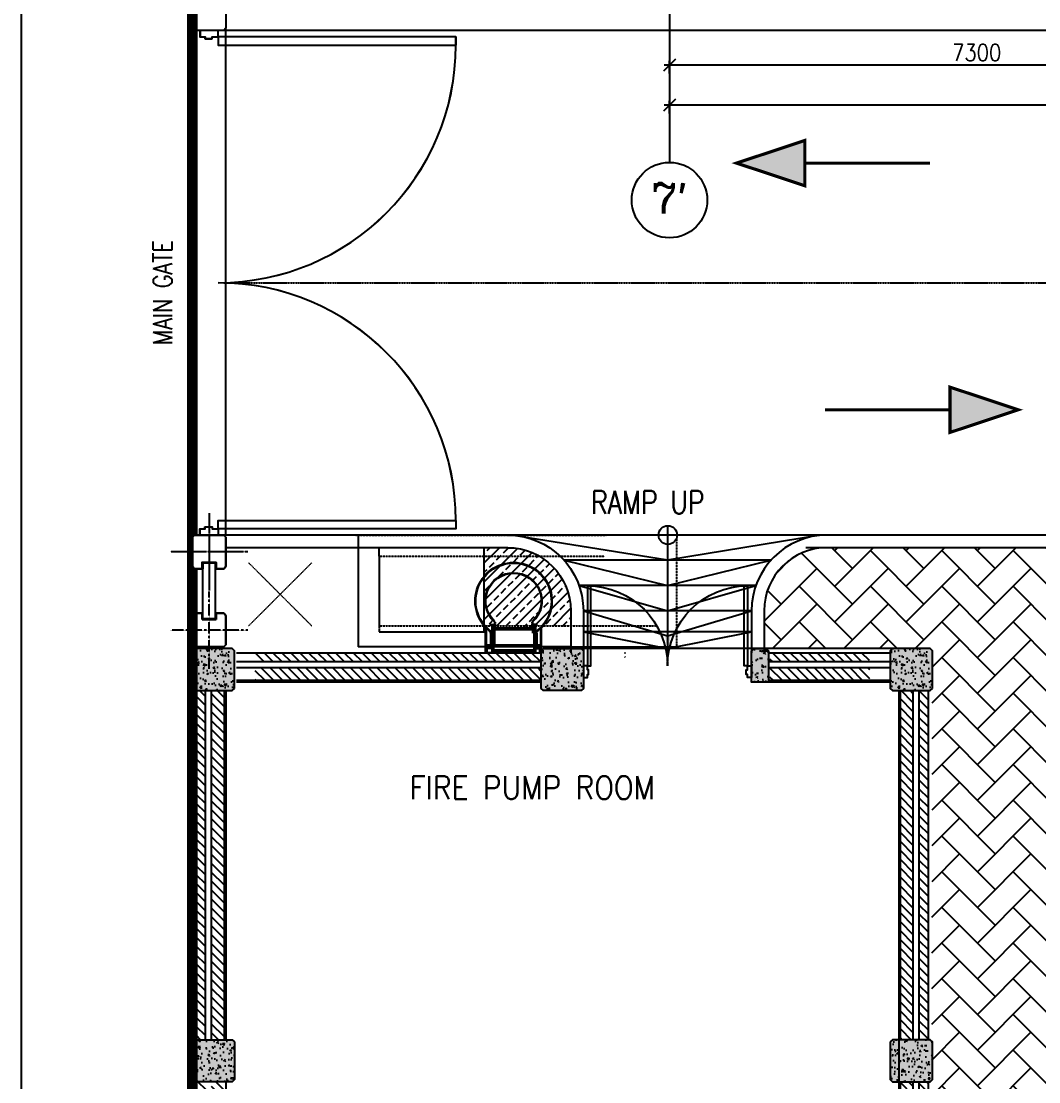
# Model space of a CAD drawing. Header units: metres. Extents: x 841183 to 1048542, y 259326 to 317714.
# Drawn here: x 918664 to 930765, y 266633 to 279243 of the extents above; entities that cross this region are included whole.
import ezdxf
from ezdxf.enums import TextEntityAlignment as Align

# ---------------------------------------------------------------- set-up
doc = ezdxf.new("R2010")
doc.units = ezdxf.units.M
doc.set_wipeout_variables(frame=1)
doc.header["$PDMODE"] = 34
for name, pattern in [('CENTER', [2, 1.25, -0.25, 0.25, -0.25]), ('DASHED2', [0.375, 0.25, -0.125]), ('HIDDEN', [0.375, 0.25, -0.125]), ('HIDDEN2', [0.1875, 0.125, -0.0625]), ('VILLA AXIS$0$CENTER', [2, 1.25, -0.25, 0.25, -0.25])]:
    doc.linetypes.add(name, pattern=pattern)
for name, color, linetype in [('A-ARROW', 252, 'Continuous'), ('A-AXIS LINE', 253, 'Continuous'), ('A-COMPOUND WALL', 3, 'Continuous'), ('A-FIXTURES', 252, 'Continuous'), ('A-HATCH-WALL', 8, 'Continuous'), ('A-LEVEL', 252, 'Continuous'), ('A-SECT-PATT', 9, 'Continuous'), ('A-TEXT', 252, 'Continuous'), ('A-WALL', 4, 'Continuous'), ('A-WALL-1', 252, 'Continuous'), ('A-WALL-2', 252, 'Continuous'), ('F-PLOT LIMITS - Zoom', 1, 'Continuous'), ('G-GRID', 252, 'CENTER'), ('G-MISC', 1, 'Continuous'), ('PAMCAD-PROJECTION', 7, 'Continuous'), ('PRE CAST WALL', 252, 'Continuous'), ('REVISION-CLOUD', 9, 'Continuous'), ('TIP - BEAM-CONC', 6, 'Continuous'), ('TIP - DOOR2', 252, 'Continuous'), ('TIP - G - PAVEMENT', 9, 'Continuous'), ('TRENCH', 5, 'Continuous')]:
    doc.layers.add(name, color=color, linetype=linetype)
for name, color, linetype, transparency in [('A-AXIS DIMENSION', 252, 'Continuous', 0.6), ('A-AXIS MARKER', 253, 'Continuous', 0.6), ('A-AXIS TEXT', 252, 'Continuous', 0.6), ('A-DOOR', 252, 'Continuous', 0.6), ('A-HATCH', 252, 'Continuous', 0.6), ('A-HATCH SOLID', 253, 'Continuous', 0.6), ('A-REFLECT DOWN', 252, 'Continuous', 0.6)]:
    doc.layers.add(name, color=color, linetype=linetype, transparency=transparency)
doc.layers.add('MAN HOLE', color=2, linetype='Continuous', lineweight=5)
doc.styles.add('ISOCP3', font='isocp3.shx')
doc.styles.add('romans', font='romans.shx', dxfattribs={"width": 0.85})
doc.styles.add('VILLA AXIS$0$U SHAPE AXIS$0$AXES$0$COMP', font='complex')
doc.dimstyles.new('DIM-100', dxfattribs={"dimtxt": 200, "dimasz": 100, "dimexe": 50, "dimexo": 75, "dimgap": 50, "dimtad": 1, "dimdec": 0, "dimrnd": 5, "dimzin": 9, "dimdsep": 46, "dimtxsty": 'romans', "dimblk1": 'D-oblique', "dimblk2": 'D-oblique', "dimsah": 1, "dimcen": 100, "dimdle": 100, "dimclrd": 256, "dimclre": 256, "dimclrt": 131, "dimadec": 0, "dimazin": 0, "dimtfac": 1, "dimtdec": 0, "dimtofl": 0, "dimtmove": 2, "dimatfit": 3, "dimldrblk": 'OBLIQUE', "dimfxl": 100, "dimfxlon": 1, "dimtfillclr": 256, "dimtolj": 1, "dimtzin": 0, "dimarcsym": 0})
doc.dimstyles.new('LEADER-100', dxfattribs={"dimtxt": 225, "dimasz": 200, "dimexe": 100, "dimexo": 100, "dimgap": 50, "dimtad": 1, "dimdec": 0, "dimzin": 0, "dimdsep": 46, "dimtxsty": 'ISOCP3', "dimcen": 100, "dimdle": 100, "dimclrd": 256, "dimclre": 256, "dimclrt": 3, "dimadec": 0, "dimazin": 0, "dimtfac": 1, "dimtdec": 0, "dimtofl": 0, "dimtmove": 2, "dimatfit": 3, "dimfxl": 1, "dimtolj": 1, "dimtzin": 0, "dimarcsym": 0})
pattern_1 = [(315, (-167396.76, -22843.1), (53.03301, 53.03301), [])]

# ---------------------------------------------------------------- blocks, each defined once
blk = doc.blocks.new('arrow')
h = blk.add_hatch(color=252)
h.dxf.hatch_style = 1
h.paths.add_polyline_path([(0, 3066), (-359, 1983), (359, 1983)])
at = {"layer": 'A-AXIS DIMENSION', "color": 252, "const_width": 50}
blk.add_lwpolyline([(359, 1983), (0, 3066), (-359, 1983)], close=True, dxfattribs=at)
blk.add_lwpolyline([(0, 1983), (0, 0)], dxfattribs=at)
blk = doc.blocks.new('D-oblique')
for p, q in [((-0.707, -0.707), (0.707, 0.707)), ((0, -1), (0, 1)), ((-1, 0), (0.647, 0))]:
    blk.add_line(p, q)
blk = doc.blocks.new('*D284')
at = {"layer": 'A-AXIS DIMENSION', "lineweight": -2, "transparency": 16777216}
for p, q in [((-45335, 300), (-45635, 300)), ((-45435, 50), (-45435, -49450)), ((-45335, -49700), (-45635, -49700))]:
    blk.add_line(p, q, dxfattribs=at)
at = {"layer": 'Defpoints', "color": 0, "transparency": 16777216}
for p in [(-44732, 300), (-45435, -49700), (-44732, -49700)]:
    blk.add_point(p, dxfattribs=at)
at = {"layer": 'A-AXIS DIMENSION', "lineweight": -2, "transparency": 16777216, "xscale": 250, "yscale": 250, "zscale": 250}
for p, rotation in [((-45435, 300), 90), ((-45435, -49700), 270)]:
    blk.add_blockref('D-oblique', p, dxfattribs=dict(at, rotation=rotation))
at = {"layer": 'A-AXIS DIMENSION', "color": 252, "transparency": 16777216, "insert": (-45735, -24700), "char_height": 500, "attachment_point": 5, "rotation": 90, "style": 'romans'}
blk.add_mtext('\\A1;50000', dxfattribs=at)
blk = doc.blocks.new('_OBLIQUE')
at = {"color": 0, "linetype": 'ByBlock'}
blk.add_line((-0.5, -0.5), (0.5, 0.5), dxfattribs=at)
blk = doc.blocks.new('B_E_Cu400x400')
at = {"layer": 'TIP - G - PAVEMENT'}
h = blk.add_hatch(color=252, dxfattribs=at)
h.dxf.hatch_style = 1
h.paths.add_polyline_path([(85, 200), (75, 200), (75, 135), (0, 135), (0, 125), (85, 125)])
h.paths.add_polyline_path([(0, 135), (-75, 135), (-75, 200), (-85, 200), (-85, 125), (0, 125)])
at = {"layer": 'A-WALL-1', "color": 252}
blk.add_lwpolyline([(75, 200), (75, 135), (-75, 135), (-75, 200)], dxfattribs=at)
at = {"color": 252}
blk.add_wipeout([(-200, 175), (-175, 200), (-85, 200), (-85, 125), (85, 125), (85, 200), (175, 200), (200, 175), (200, -175), (175, -200), (85, -200), (85, -200), (-85, -200), (-85, -200), (-175, -200), (-200, -175)], dxfattribs=at).dxf.layer = 'A-WALL-1'
at = {"layer": 'A-WALL-1', "color": 252}
blk.add_lwpolyline([(200, 175), (175, 200), (85, 200), (85, 125), (-85, 125), (-85, 200), (-175, 200), (-200, 175), (-200, -175), (-175, -200), (175, -200), (200, -175)], close=True, dxfattribs=at)
at = {"layer": 'G-GRID', "color": 252}
for p, q in [((0, -460), (0, 460)), ((460, 0), (-460, 0))]:
    blk.add_line(p, q, dxfattribs=at)
blk = doc.blocks.new('A$Cc662c809')
at = {"layer": 'A-COMPOUND WALL', "elevation": 0}
blk.add_lwpolyline([(535, 7060), (635, 7060), (660, 7035), (660, 6685), (635, 6660), (285, 6660), (260, 6685), (260, 7035), (285, 7060), (535, 7060)], dxfattribs=at)
at = {"layer": 'TIP - DOOR2', "elevation": 0}
for points in [[(548, 8260), (372, 8260), (372, 8200), (420, 8200), (420, 8181), (489, 8181), (489, 8200), (548, 8200)], [(548, 7060), (372, 7060), (372, 7120), (420, 7120), (420, 7139), (489, 7139), (489, 7120), (548, 7120)]]:
    blk.add_lwpolyline(points, close=True, dxfattribs=at)
blk.add_lwpolyline([(548, 7120), (548, 7172), (1628, 7172, 0.011257), (1628, 7120)], format="xyb", close=True, dxfattribs=at)
at = {"layer": 'TIP - DOOR2'}
for points in [[(569, 6660), (351, 6660), (351, 6585), (411, 6585), (411, 6562), (496, 6562), (496, 6585), (569, 6585)], [(569, 660), (351, 660), (351, 734), (411, 734), (411, 758), (496, 758), (496, 734), (569, 734)]]:
    blk.add_lwpolyline(points, close=True, dxfattribs=at)
for points in [[(569, 6585), (569, 6485), (3394, 6485, -0.015763), (3394, 6585)], [(569, 734), (569, 834), (3394, 834, 0.015763), (3394, 734)]]:
    blk.add_lwpolyline(points, format="xyb", close=True, dxfattribs=at)
for centre, radius, start, end in [((560, 7132, 0), 1068, 2.137, 90.6758), ((569, 6485), 2825, 270, 0), ((569, 834), 2825, 0, 90)]:
    blk.add_arc(centre, radius, start, end, dxfattribs=at)
at = {"rotation": 359.9998847243636}
blk.add_blockref('B_E_Cu400x400', (460, 8460, 0), dxfattribs=at)
at = {"xscale": -1, "rotation": 180.0001152756365}
blk.add_blockref('B_E_Cu400x400', (460, 460, 0), dxfattribs=at)
blk = doc.blocks.new('door2')
at = {"layer": 'A-DOOR'}
for points in [[(48, 139), (89, 139), (89, 1090, -0.011257), (48, 1090)], [(1952, 139), (1911, 139), (1911, 1090, 0.011257), (1952, 1090)]]:
    blk.add_lwpolyline(points, format="xyb", close=True, dxfattribs=at)
for points in [[(0, 139), (0, 0), (48, 0), (48, 38), (63, 38), (63, 92), (48, 92), (48, 139)], [(2000, 139), (2000, 0), (1952, 0), (1952, 38), (1937, 38), (1937, 92), (1952, 92), (1952, 139)]]:
    blk.add_lwpolyline(points, close=True, dxfattribs=at)
for centre, radius, start, end in [((48, 139), 951, 0, 90), ((1952, 136), 954, 89.9736, 179.8456)]:
    blk.add_arc(centre, radius, start, end, dxfattribs=at)
blk = doc.blocks.new('StfGB')
at = {"layer": 'A-HATCH SOLID'}
blk.add_hatch(color=256, dxfattribs=at).paths.add_polyline_path([(-100, -187.5), (100, -187.5), (100, 187.5), (75, 212.5), (-75, 212.5), (-100, 187.5)])
at = {"layer": 'A-SECT-PATT'}
h = blk.add_hatch(dxfattribs=at)
h.set_pattern_fill('AR-CONC', color=8, style=0)
h.paths.add_polyline_path([(-100, -187.5), (100, -187.5), (100, 187.5), (75, 212.5), (-75, 212.5), (-100, 187.5)])
at = {"layer": 'A-WALL-2'}
blk.add_lwpolyline([(-100, -187.5), (100, -187.5), (100, 187.5), (75, 212.5), (-75, 212.5), (-100, 187.5)], close=True, dxfattribs=at)
blk = doc.blocks.new('A$C6F976E16')
at = {"layer": 'G-MISC', "color": 252}
for p, q in [((-566, 320), (-616, 320)), ((-616, 240), (-616, 320)), ((-566, 310), (-616, 310)), ((-279, 260), (-616, 260)), ((-615, 261), (-615, 261)), ((-609, 320), (-609, 330)), ((-566, 260), (-566, 320)), ((-524, 330), (-524, -336)), ((-381, 276), (-515, 276)), ((-616, 240), (-616, 250)), ((-566, 240), (-616, 240)), ((-566, 240), (-616, 240)), ((-601, -240), (-601, 240)), ((-279, 240), (-581, 240)), ((-581, -240), (-581, 240)), ((-340, -225), (-340, 225)), ((-340, -225), (-340, 225)), ((-320, -225), (-320, 225)), ((-616, -240), (-616, -256)), ((-279, -240), (-616, -240)), ((-616, -246), (-616, -256)), ((-616, -246), (-616, -326)), ((-381, -225), (-515, -225)), ((-279, -260), (-616, -260)), ((-566, -316), (-616, -316)), ((-566, -326), (-616, -326)), ((-609, -326), (-609, -336)), ((-566, -260), (-566, -326)), ((-381, -276), (-515, -276))]:
    blk.add_line(p, q, dxfattribs=at)
at = {"layer": 'G-MISC', "color": 252, "ltscale": 0.5}
for p, q in [((-316, 330), (-609, 330)), ((-326, 320), (-566, 320)), ((-309, -336), (-609, -336)), ((-320, -326), (-566, -326))]:
    blk.add_line(p, q, dxfattribs=at)
at = {"layer": 'G-MISC', "color": 252, "linetype": 'HIDDEN', "ltscale": 0.5}
for p, q in [((-250, 225), (-312, 225)), ((-312, 219), (-312, 225)), ((-247, 219), (-312, 219)), ((-247, -219), (-312, -219)), ((-312, -219), (-312, -225)), ((-250, -225), (-312, -225))]:
    blk.add_line(p, q, dxfattribs=at)
at = {"layer": 'G-MISC', "color": 252}
for points in [[(-287, 260), (-287, 272, -0.414214), (-283, 276), (-279, 276), (-279, 225), (-381, 225)], [(-381, 260), (-381, 276), (-377, 276, -0.414214), (-373, 272), (-373, 260)], [(-373, 240), (-373, 239, 0.414214), (-365, 231), (-295, 231, 0.414214), (-287, 239), (-287, 240)], [(-287, -260), (-287, -272, 0.414214), (-283, -276), (-279, -276), (-279, -225), (-381, -225), (-381, -240)], [(-373, -240), (-373, -239, -0.414214), (-365, -231), (-295, -231, -0.414214), (-287, -239), (-287, -240)], [(-381, -260), (-381, -276), (-377, -276, 0.414214), (-373, -272), (-373, -260)]]:
    blk.add_lwpolyline(points, format="xyb", dxfattribs=at)
at = {"layer": 'G-MISC', "color": 252, "ltscale": 0.5}
for radius, start, end in [(457, 214.6972, 145.3028), (450, 215.2944, 144.7056), (336, 222.0395, 137.9605), (330, 221.5778, 138.4222)]:
    blk.add_arc((0, 0), radius, start, end, dxfattribs=at)
blk = doc.blocks.new('A$C56b1935b')
at = {"color": 252, "extrusion": (4.56663e-23, 5.41841e-11, -1)}
for p, q in [((-5199, -38850, 68), (-5224, -38875, 68)), ((-5224, -38875, 68), (-5224, -39225, 68)), ((-5109, -38850, 68), (-5199, -38850, 68)), ((-4939, -38850, 68), (-5109, -38850, 68)), ((-5109, -38850, 68), (-5109, -38850, 68)), ((-4849, -38850, 68), (-4939, -38850, 68)), ((-4939, -38850, 68), (-4939, -38850, 68)), ((-4824, -38875, 68), (-4849, -38850, 68)), ((-4824, -39225, 68), (-4824, -38875, 68)), ((-5109, -39250, 68), (-5109, -39175, 68)), ((-5109, -39175, 68), (-4939, -39175, 68)), ((-4939, -39175, 68), (-4939, -39250, 68)), ((-5224, -39225, 68), (-5199, -39250, 68)), ((-5199, -39250, 68), (-5109, -39250, 68)), ((-4939, -39250, 68), (-4849, -39250, 68)), ((-4849, -39250, 68), (-4824, -39225, 68))]:
    blk.add_line(p, q, dxfattribs=at)
at = {"color": 252}
for p, q in [((-5224, -39805, 26), (-5199, -39780, 26)), ((-5224, -40155, 26), (-5224, -39805, 26)), ((-5199, -39780, 26), (-5109, -39780, 26)), ((-5109, -39780, 26), (-5109, -39855, 26)), ((-4939, -39855, 26), (-4939, -39780, 26)), ((-4939, -39780, 26), (-4849, -39780, 26)), ((-4849, -39780, 26), (-4824, -39805, 26)), ((-4824, -39805, 26), (-4824, -40155, 26)), ((-5109, -39855, 26), (-4939, -39855, 26)), ((-5199, -40180, 26), (-5224, -40155, 26)), ((-5109, -40180, 26), (-5199, -40180, 26)), ((-4939, -40180, 26), (-5109, -40180, 26)), ((-5109, -40180, 26), (-5109, -40180, 26)), ((-4849, -40180, 26), (-4939, -40180, 26)), ((-4939, -40180, 26), (-4939, -40180, 26)), ((-4824, -40155, 26), (-4849, -40180, 26))]:
    blk.add_line(p, q, dxfattribs=at)
at = {"layer": 'A-WALL', "color": 252}
for p, q in [((-5099, -39845, 26), (-5099, -39185, 26)), ((-4949, -39845, 26), (-4950, -39185, 26))]:
    blk.add_line(p, q, dxfattribs=at)
at = {"layer": 'G-GRID', "color": 252}
for p, q in [((-5024, -38590, 68), (-5024, -39510, 68)), ((-4564, -39050, 68), (-5484, -39050, 68)), ((-5024, -40440, 26), (-5024, -39520, 26)), ((-4564, -39980, 26), (-5484, -39980, 26))]:
    blk.add_line(p, q, dxfattribs=at)
at = {"layer": 'PRE CAST WALL', "color": 252}
for p, q in [((-5224, -32825, 68), (-5224, -32475, 68)), ((-4824, -32475, 68), (-4824, -32825, 68)), ((-5199, -32850, 68), (-5224, -32825, 68)), ((-4849, -32850, 68), (-5199, -32850, 68)), ((-4824, -32825, 68), (-4849, -32850, 68)), ((-5224, -38875, 68), (-5199, -38850, 68)), ((-5224, -39225, 68), (-5224, -38875, 68)), ((-5199, -38850, 68), (-4849, -38850, 68)), ((-4849, -38850, 68), (-4824, -38875, 68)), ((-4824, -38875, 68), (-4824, -39225, 68)), ((-4939, -39175, 68), (-5109, -39175, 68)), ((-5109, -39175, 68), (-5109, -39250, 68)), ((-4949, -39185, 68), (-5099, -39185, 68)), ((-5099, -39185, 68), (-5099, -39250, 68)), ((-4949, -39250, 68), (-4949, -39185, 68)), ((-4939, -39250, 68), (-4939, -39175, 68)), ((-5199, -39250, 68), (-5224, -39225, 68)), ((-5109, -39250, 68), (-5199, -39250, 68)), ((-4849, -39250, 68), (-4939, -39250, 68)), ((-4824, -39225, 68), (-4849, -39250, 68)), ((-5199, -39780, 26), (-5224, -39805, 26)), ((-5224, -39805, 26), (-5224, -40155, 26)), ((-5109, -39780, 26), (-5199, -39780, 26)), ((-5109, -39855, 26), (-5109, -39780, 26)), ((-5099, -39845, 26), (-5099, -39780, 26)), ((-4949, -39845, 26), (-5099, -39845, 26)), ((-4949, -39780, 26), (-4949, -39845, 26)), ((-4849, -39780, 26), (-4939, -39780, 26)), ((-4939, -39780, 26), (-4939, -39855, 26)), ((-4824, -39805, 26), (-4849, -39780, 26)), ((-4824, -40155, 26), (-4824, -39805, 26)), ((-4939, -39855, 26), (-5109, -39855, 26)), ((-5224, -40155, 26), (-5199, -40180, 26)), ((-5199, -40180, 26), (-4849, -40180, 26)), ((-4849, -40180, 26), (-4824, -40155, 26))]:
    blk.add_line(p, q, dxfattribs=at)
at = {"layer": 'TIP - DOOR2', "color": 252}
for p, q in [((-4916, -32850, 68), (-5133, -32850, 68)), ((-5133, -32850, 68), (-5133, -32925, 68)), ((-4916, -32925, 68), (-4916, -32850, 68)), ((-5133, -32925, 68), (-5074, -32925, 68)), ((-5074, -32925, 68), (-5074, -32949, 68)), ((-5074, -32949, 68), (-4989, -32949, 68)), ((-4989, -32949, 68), (-4989, -32925, 68)), ((-4989, -32925, 68), (-4916, -32925, 68)), ((-4916, -32925, 68), (-4916, -33025, 68)), ((-2090, -32925, 68), (-4916, -32925, 68)), ((-4916, -33025, 68), (-2090, -33025, 68)), ((-4916, -38776, 68), (-4916, -38676, 68)), ((-4916, -38676, 68), (-2090, -38676, 68)), ((-5133, -38850, 68), (-5133, -38776, 68)), ((-5133, -38776, 68), (-5074, -38776, 68)), ((-5074, -38776, 68), (-5074, -38752, 68)), ((-5074, -38752, 68), (-4989, -38752, 68)), ((-4989, -38752, 68), (-4989, -38776, 68)), ((-4989, -38776, 68), (-4916, -38776, 68)), ((-4916, -38776, 68), (-4916, -38850, 68)), ((-2090, -38776, 68), (-4916, -38776, 68)), ((-4916, -38850, 68), (-5133, -38850, 68))]:
    blk.add_line(p, q, dxfattribs=at)
for centre, radius, start, end in [((-4916, -33025, 68), 2825, 270, 0), ((-505, -32975, 68), 1586, 178.1938, 181.8062), ((-4916, -38676, 68), 2825, 0, 90), ((-505, -38726, 68), 1586, 178.1938, 181.8062)]:
    blk.add_arc(centre, radius, start, end, dxfattribs=at)
blk = doc.blocks.new('VILLA AXIS$0$U SHAPE AXIS$0$AXES$0$AXIS-MARK')
at = {"layer": 'A-AXIS MARKER'}
blk.add_circle((0, 0.5), 0.5, dxfattribs=at)
at = {"layer": 'A-AXIS TEXT', "color": 8, "style": 'VILLA AXIS$0$U SHAPE AXIS$0$AXES$0$COMP'}
blk.add_attdef('1', text='', height=0.4, dxfattribs=at).set_placement((0, 0.5), align=Align.MIDDLE)
blk = doc.blocks.new('*D491')
at = {"layer": 'A-AXIS DIMENSION', "lineweight": -2, "transparency": 16777216}
for p, q in [((-37926, -33814), (-37926, -33664)), ((-200, -33813), (-200, -33664)), ((-300, -33714), (-37826, -33714))]:
    blk.add_line(p, q, dxfattribs=at)
at = {"layer": 'Defpoints', "color": 0, "transparency": 16777216}
for p in [(-37926, -33714), (-200, -34161, 53), (-37926, -34261, 10)]:
    blk.add_point(p, dxfattribs=at)
at = {"layer": 'A-AXIS DIMENSION', "lineweight": -2, "transparency": 16777216, "xscale": 100, "yscale": 100, "zscale": 100, "rotation": 180}
blk.add_blockref('D-oblique', (-37926, -33714), dxfattribs=at)
at = {"layer": 'A-AXIS DIMENSION', "lineweight": -2, "transparency": 16777216, "xscale": 100, "yscale": 100, "zscale": 100}
blk.add_blockref('D-oblique', (-200, -33714), dxfattribs=at)
at = {"layer": 'A-AXIS DIMENSION', "color": 252, "transparency": 16777216, "insert": (-19063, -33564), "char_height": 200, "attachment_point": 5, "style": 'romans'}
blk.add_mtext('\\A1;37725', dxfattribs=at)
blk = doc.blocks.new('*D492')
at = {"layer": 'A-AXIS DIMENSION', "lineweight": -2, "transparency": 16777216}
for p, q in [((-37926, -33338), (-37926, -33189)), ((-30726, -33239), (-37826, -33239)), ((-30626, -33338), (-30626, -33189))]:
    blk.add_line(p, q, dxfattribs=at)
at = {"layer": 'Defpoints', "color": 0, "transparency": 16777216}
for p in [(-37926, -33239), (-30626, -33670, -53), (-37926, -33991, -53)]:
    blk.add_point(p, dxfattribs=at)
at = {"layer": 'A-AXIS DIMENSION', "lineweight": -2, "transparency": 16777216, "xscale": 100, "yscale": 100, "zscale": 100, "rotation": 180}
blk.add_blockref('D-oblique', (-37926, -33239), dxfattribs=at)
at = {"layer": 'A-AXIS DIMENSION', "lineweight": -2, "transparency": 16777216, "xscale": 100, "yscale": 100, "zscale": 100}
blk.add_blockref('D-oblique', (-30626, -33239), dxfattribs=at)
at = {"layer": 'A-AXIS DIMENSION', "color": 252, "transparency": 16777216, "insert": (-34272, -33089), "char_height": 200, "attachment_point": 5, "style": 'romans'}
blk.add_mtext('\\A1;7300', dxfattribs=at)
blk = doc.blocks.new('A$Caea4c824')
at = {"layer": 'A-COMPOUND WALL', "color": 252, "elevation": 0}
blk.add_lwpolyline([(535, 400), (635, 400), (660, 375), (660, 25), (635, 0), (285, 0), (260, 25), (260, 375), (285, 400), (535, 400)], dxfattribs=at)
blk = doc.blocks.new('A$C10b3fa2f')
at = {"layer": 'A-AXIS DIMENSION'}
h = blk.add_hatch(dxfattribs=at)
h.set_pattern_fill('ANSI33', color=252, scale=25)
h.set_pattern_definition([(45, (-915261.64, -204772.13), (-112.253202, 112.253202), []), (45, (-915149.39, -204772.13), (-112.253202, 112.253202), [79.375, -39.6875])])
edge = h.paths.add_edge_path()
edge.add_arc((-39647.4, -39450.3), 750, 56.56948, 89.99977)
edge.add_line((-39647.3, -38700.3), (-39927.9, -38700.3))
edge.add_arc((-39710.7, -39487.5), 816.6, 105.42336, 105.54933)
edge.add_line((-39929.6, -38700.8), (-39929.6, -39630))
edge.add_line((-39929.6, -39630), (-38895, -39630))
edge.add_line((-38895, -39630), (-38895, -39450.3))
edge.add_arc((-39710.7, -39487.5), 816.6, 2.60755, 54.29431)
at = {"layer": 'A-HATCH'}
h = blk.add_hatch(dxfattribs=at)
h.set_pattern_fill('ANSI31', color=252, scale=600, angle=-90, style=0)
h.set_pattern_definition(pattern_1)
h.paths.add_polyline_path([(-36530.7, -40055), (-36530.7, -39950), (-35347.7, -39950), (-35347.7, -40055)])
h.paths.add_polyline_path([(-38255.5, -40055), (-38247.2, -39950), (-38265, -39950), (-38255.6, -40055)])
h.paths.add_polyline_path([(-39250, -40055), (-39250, -39950), (-42652.4, -39950), (-42652.4, -40055)])
h = blk.add_hatch(dxfattribs=at)
h.set_pattern_fill('ANSI31', color=252, scale=600, angle=-90, style=0)
h.set_pattern_definition(pattern_1)
h.paths.add_polyline_path([(-36530.7, -40280), (-36530.7, -40130), (-35347.7, -40130), (-35347.7, -40280)])
h.paths.add_polyline_path([(-39250, -40280), (-39250, -40130), (-42652.4, -40130), (-42652.4, -40280)])
h = blk.add_hatch(dxfattribs=at)
h.set_pattern_fill('ANSI31', color=252, scale=600, angle=-90, style=0)
h.set_pattern_definition([(315, (-271754.13, 386190.31), (53.033009, 53.033009), [])])
h.paths.add_polyline_path([(-43170, -44550), (-43020, -44550), (-43020, -40400), (-43170, -40400)])
h.paths.add_polyline_path([(-43350, -44550), (-43245, -44550), (-43245, -40400), (-43350, -40400)])
h.paths.add_polyline_path([(-43350, -49200), (-43245, -49200), (-43245, -45050), (-43350, -45050)])
h.paths.add_polyline_path([(-43170, -49200), (-43020, -49200), (-43020, -45050), (-43170, -45050)])
h = blk.add_hatch(dxfattribs=at)
h.set_pattern_fill('ANSI31', color=252, scale=600, angle=-90, style=0)
h.set_pattern_definition([(315, (-271258.824, 386190.31), (53.033009, 53.033009), [])])
h.paths.add_polyline_path([(-34830, -44550), (-34980, -44550), (-34980, -40400), (-34830, -40400)])
h.paths.add_polyline_path([(-34650, -44550), (-34755, -44550), (-34755, -40400), (-34650, -40400)])
h.paths.add_polyline_path([(-34650, -49200), (-34755, -49200), (-34755, -45050), (-34650, -45050)])
h.paths.add_polyline_path([(-34830, -49200), (-34980, -49200), (-34980, -45050), (-34830, -45050)])
at = {"layer": 'A-HATCH SOLID'}
for points in [[(-42925, -39900), (-42900, -39925), (-42900, -40375), (-42925, -40400), (-43375, -40400), (-43400, -40375), (-43400, -39925), (-43375, -39900)], [(-38775, -40400), (-38750, -40375), (-38750, -39925), (-38775, -39900), (-39225, -39900), (-39250, -39925), (-39250, -40375), (-39225, -40400)], [(-34625, -39900), (-34600, -39925), (-34600, -40375), (-34625, -40400), (-35075, -40400), (-35100, -40375), (-35100, -39925), (-35075, -39900)], [(-42925, -45050), (-42900, -45025), (-42900, -44575), (-42925, -44550), (-43375, -44550), (-43400, -44575), (-43400, -45025), (-43375, -45050)], [(-35075, -45050), (-35100, -45025), (-35100, -44575), (-35075, -44550), (-34625, -44550), (-34600, -44575), (-34600, -45025), (-34625, -45050)]]:
    blk.add_hatch(color=252, dxfattribs=at).paths.add_polyline_path(points)
at = {"layer": 'A-REFLECT DOWN'}
h = blk.add_hatch(dxfattribs=at)
h.set_pattern_fill('AR-HBONE', color=252, scale=75, style=0)
h.set_pattern_definition([(45, (-915514.3, -204772.13), (0, 424.26407), [900, -300]), (135, (-915302.16, -204560), (3e-14, 424.26407), [900, -300])])
edge = h.paths.add_edge_path()
edge.add_line((-20025, -38700.3), (-35856.9, -38700.3))
edge.add_arc((-35849.9, -39450.3), 750.1, 90.53262, 179.99758)
edge.add_line((-36600, -39450.3), (-36600, -39900))
edge.add_line((-36600, -39900), (-36575, -39900))
edge.add_line((-36575, -39900), (-34625, -39900))
edge.add_line((-34625, -39900), (-34600, -39925))
edge.add_line((-34600, -39925), (-34612.5, -49687.5))
edge.add_line((-34612.5, -49687.5), (-33150, -49650))
edge.add_line((-33150, -49650), (-33150, -39350))
edge.add_line((-33150, -39350), (-20850, -39350))
edge.add_line((-20850, -39350), (-20850, -49299.6))
edge.add_line((-20850, -49299.6), (-20025, -49300))
edge.add_line((-20025, -49300), (-20025, -38700.3))
at = {"layer": 'A-SECT-PATT'}
h = blk.add_hatch(dxfattribs=at)
h.set_pattern_fill('AR-CONC', color=252, angle=-270, style=0)
h.set_pattern_definition([(140, (11951.75, -367606.43), (15.939086, 182.18467), [19.05, -209.55]), (85, (11951.75, -367606.43), (-191.05685, -35.24342), [15.24, -167.64058]), (190.451445, (11953.08, -367591.25), (-175.11775, 146.94125), [16.19001, -178.09024]), (136.1842, (11900.95, -367606.43), (42.04233, 271.07904), [28.575, -314.325]), (186.63556, (11904.46, -367583.84), (-247.42612, 237.40413), [24.28502, -267.1356]), (81.18415, (11900.95, -367606.43), (-247.42612, 237.40413), [22.85997, -251.45973]), (111, (11913.65, -367581.03), (102.2652, 151.61439), [19.05, -209.55]), (56, (11913.65, -367581.03), (-184.18797, 61.80203), [15.24, -167.64]), (161.451445, (11922.18, -367568.4), (-81.92277, 213.41642), [16.19001, -178.08994]), (127.5, (11951.754, -367606.43), (-84.555039, 3.088603), [0, -165.608, 0, -170.18, 0, -168.275]), (97.5, (11951.75, -367606.43), (-100.180575, 66.819663), [0, -97.028, 0, -161.798, 0, -64.135]), (57.5, (11951.754, -367663.075), (5.728744, 135.590595), [0, -63.5, 0, -198.12, 0, -262.89]), (47.5, (11951.75, -367688.48), (-25.42649, 148.12918), [0, -82.55, 0, -131.572, 0, -186.69])])
h.paths.add_polyline_path([(-42925, -39900), (-42900, -39925), (-42900, -40375), (-42925, -40400), (-43375, -40400), (-43400, -40375), (-43400, -39925), (-43375, -39900)])
h = blk.add_hatch(dxfattribs=at)
h.set_pattern_fill('AR-CONC', color=252, angle=-270, style=0)
h.set_pattern_definition([(140, (16101.75, -358303.87), (15.939086, 182.18467), [19.05, -209.55]), (85, (16101.75, -358303.87), (-191.05685, -35.24342), [15.24, -167.64058]), (190.451445, (16103.08, -358288.69), (-175.11775, 146.94125), [16.19001, -178.09024]), (136.1842, (16050.95, -358303.87), (42.04233, 271.07904), [28.575, -314.325]), (186.63556, (16054.46, -358281.28), (-247.42612, 237.40413), [24.28502, -267.1356]), (81.18415, (16050.95, -358303.87), (-247.42612, 237.40413), [22.85997, -251.45973]), (111, (16063.65, -358278.47), (102.2652, 151.61439), [19.05, -209.55]), (56, (16063.65, -358278.47), (-184.18797, 61.80203), [15.24, -167.64]), (161.451445, (16072.18, -358265.84), (-81.92277, 213.41642), [16.19001, -178.08994]), (127.5, (16101.754, -358303.87), (-84.555039, 3.088603), [0, -165.608, 0, -170.18, 0, -168.275]), (97.5, (16101.75, -358303.87), (-100.180575, 66.819663), [0, -97.028, 0, -161.798, 0, -64.135]), (57.5, (16101.754, -358360.515), (5.728744, 135.590595), [0, -63.5, 0, -198.12, 0, -262.89]), (47.5, (16101.75, -358385.91), (-25.42649, 148.12918), [0, -82.55, 0, -131.572, 0, -186.69])])
h.paths.add_polyline_path([(-38775, -40400), (-38750, -40375), (-38750, -39925), (-38775, -39900), (-39225, -39900), (-39250, -39925), (-39250, -40375), (-39225, -40400)])
h = blk.add_hatch(dxfattribs=at)
h.set_pattern_fill('AR-CONC', color=252, angle=-270, style=0)
h.set_pattern_definition([(140, (20251.75, -367606.44), (15.939086, 182.18467), [19.05, -209.55]), (85, (20251.75, -367606.44), (-191.05685, -35.24342), [15.24, -167.64058]), (190.451445, (20253.08, -367591.25), (-175.11775, 146.94125), [16.19001, -178.09024]), (136.1842, (20200.95, -367606.44), (42.04233, 271.07904), [28.575, -314.325]), (186.63556, (20204.46, -367583.85), (-247.42612, 237.40413), [24.28502, -267.1356]), (81.18415, (20200.95, -367606.44), (-247.42612, 237.40413), [22.85997, -251.45973]), (111, (20213.65, -367581.04), (102.2652, 151.61439), [19.05, -209.55]), (56, (20213.65, -367581.04), (-184.18797, 61.80203), [15.24, -167.64]), (161.451445, (20222.18, -367568.4), (-81.92277, 213.41642), [16.19001, -178.08994]), (127.5, (20251.754, -367606.435), (-84.555039, 3.088603), [0, -165.608, 0, -170.18, 0, -168.275]), (97.5, (20251.75, -367606.435), (-100.180575, 66.819663), [0, -97.028, 0, -161.798, 0, -64.135]), (57.5, (20251.754, -367663.08), (5.728744, 135.590595), [0, -63.5, 0, -198.12, 0, -262.89]), (47.5, (20251.75, -367688.48), (-25.42649, 148.12918), [0, -82.55, 0, -131.572, 0, -186.69])])
h.paths.add_polyline_path([(-34625, -39900), (-34600, -39925), (-34600, -40375), (-34625, -40400), (-35075, -40400), (-35100, -40375), (-35100, -39925), (-35075, -39900)])
h = blk.add_hatch(dxfattribs=at)
h.set_pattern_fill('AR-CONC', color=252, angle=-270, style=0)
h.set_pattern_definition([(140, (11951.75, -364423.85), (15.939086, 182.18467), [19.05, -209.55]), (85, (11951.75, -364423.85), (-191.05685, -35.24342), [15.24, -167.64058]), (190.451445, (11953.08, -364408.67), (-175.11775, 146.94125), [16.19001, -178.09024]), (136.1842, (11900.95, -364423.85), (42.04233, 271.07904), [28.575, -314.325]), (186.63556, (11904.46, -364401.26), (-247.42612, 237.40413), [24.28502, -267.1356]), (81.18415, (11900.95, -364423.85), (-247.42612, 237.40413), [22.85997, -251.45973]), (111, (11913.65, -364398.45), (102.2652, 151.61439), [19.05, -209.55]), (56, (11913.65, -364398.45), (-184.18797, 61.80203), [15.24, -167.64]), (161.451445, (11922.18, -364385.81), (-81.92277, 213.41642), [16.19001, -178.08994]), (127.5, (11951.754, -364423.85), (-84.555039, 3.088603), [0, -165.608, 0, -170.18, 0, -168.275]), (97.5, (11951.75, -364423.85), (-100.180575, 66.819663), [0, -97.028, 0, -161.798, 0, -64.135]), (57.5, (11951.754, -364480.49), (5.728744, 135.590595), [0, -63.5, 0, -198.12, 0, -262.89]), (47.5, (11951.75, -364505.89), (-25.42649, 148.12918), [0, -82.55, 0, -131.572, 0, -186.69])])
h.paths.add_polyline_path([(-42925, -45050), (-42900, -45025), (-42900, -44575), (-42925, -44550), (-43375, -44550), (-43400, -44575), (-43400, -45025), (-43375, -45050)])
h = blk.add_hatch(dxfattribs=at)
h.set_pattern_fill('AR-CONC', color=252, angle=-270, style=0)
h.set_pattern_definition([(140, (12447.06, -364423.85), (15.939086, 182.18467), [19.05, -209.55]), (85, (12447.06, -364423.85), (-191.05685, -35.24342), [15.24, -167.64058]), (190.451445, (12448.4, -364408.67), (-175.11775, 146.94125), [16.19001, -178.09024]), (136.1842, (12396.26, -364423.85), (42.04233, 271.07904), [28.575, -314.325]), (186.63556, (12399.77, -364401.26), (-247.42612, 237.40413), [24.28502, -267.1356]), (81.18415, (12396.26, -364423.85), (-247.42612, 237.40413), [22.85997, -251.45973]), (111, (12408.96, -364398.45), (102.2652, 151.61439), [19.05, -209.55]), (56, (12408.96, -364398.45), (-184.18797, 61.80203), [15.24, -167.64]), (161.451445, (12417.49, -364385.82), (-81.92277, 213.41642), [16.19001, -178.08994]), (127.5, (12447.064, -364423.85), (-84.555039, 3.088603), [0, -165.608, 0, -170.18, 0, -168.275]), (97.5, (12447.06, -364423.85), (-100.180575, 66.819663), [0, -97.028, 0, -161.798, 0, -64.135]), (57.5, (12447.064, -364480.49), (5.728744, 135.590595), [0, -63.5, 0, -198.12, 0, -262.89]), (47.5, (12447.06, -364505.89), (-25.42649, 148.12918), [0, -82.55, 0, -131.572, 0, -186.69])])
h.paths.add_polyline_path([(-35075, -45050), (-35100, -45025), (-35100, -44575), (-35075, -44550), (-34625, -44550), (-34600, -44575), (-34600, -45025), (-34625, -45050)])
at = {"color": 252}
for p, q in [((-35850, -38550.3, 74), (-39603, -38550.3, 74)), ((-36520.8, -38850.3, 74), (-38979.2, -38850.3, 74)), ((-36698.5, -39150.3, 74), (-38801.5, -39150.3, 74)), ((-36750, -39450.3, 74), (-38750.1, -39450.3, 74)), ((-36750, -39700.3, 74), (-38750.1, -39700.3, 74))]:
    blk.add_line(p, q, dxfattribs=at)
at = {"color": 252, "elevation": 74}
for points in [[(-35934.4, -38550.3), (-37750, -38850.3), (-39603, -38550.3)], [(-38979.2, -38850.3), (-37750, -39150.3), (-36520.8, -38850.3)], [(-38801.5, -39150.3), (-37750, -39450.3), (-36698.5, -39150.3)], [(-38750, -39450.3), (-37750, -39750.3), (-36750, -39450.3)], [(-38750, -39700.3), (-37750, -39900), (-36750, -39700.3)]]:
    blk.add_lwpolyline(points, dxfattribs=at)
at = {"layer": 'A-ARROW', "color": 252}
blk.add_circle((-37745.2, -38550.3, 74), 110.8, dxfattribs=at)
at = {"layer": 'A-FIXTURES', "color": 252, "elevation": 74}
for points in [[(-39250, -40300), (-42875, -40300)], [(-35100, -40300), (-36550, -40300)], [(-43000, -40397.4), (-43000, -44550)], [(-35000, -40400), (-35000, -49200)], [(-43000, -45050), (-43000, -49200)]]:
    blk.add_lwpolyline(points, dxfattribs=at)
at = {"layer": 'A-HATCH-WALL', "color": 252, "elevation": 74}
blk.add_lwpolyline([(-34625, -39900), (-38900, -39900)], dxfattribs=at)
at = {"layer": 'A-LEVEL', "color": 252, "elevation": 74}
for points in [[(-43400, -39972.4), (-43400, -49225)], [(-38242.7, -39900), (-38268.7, -39900)], [(-34625, -39900), (-37030.7, -39900)]]:
    blk.add_lwpolyline(points, dxfattribs=at)
at = {"layer": 'A-REFLECT DOWN', "color": 252, "elevation": 74}
for points in [[(6310.9, -26900, -0.3914964), (-6450, -38700.3), (-36104.6, -38700.3)], [(-39650, -38550.3), (-39650, -38550.3, -0.4142135), (-38750, -39450.3), (-38750, -39950)], [(-35850, -38550.3), (-35850, -38550.3, 0.4142135), (-36750, -39450.3), (-36750, -39950)], [(-39650, -38700.3, -0.4142135), (-38900, -39450.3), (-38900, -39950)], [(-35850, -38700.3, 0.4142135), (-36600, -39450.3), (-36600, -39950)]]:
    blk.add_lwpolyline(points, format="xyb", dxfattribs=at)
at = {"layer": 'A-WALL-1', "color": 252}
for p, q in [((-42875, -39950, 74), (-39255.7, -39950, 74)), ((-38261.7, -39950, 74), (-38249.6, -39950, 74)), ((-36550, -39950, 74), (-35100, -39950, 74)), ((-42875, -40055, 74), (-39250, -40055, 74)), ((-36550, -40055, 74), (-35100, -40055, 74)), ((-39250, -40130, 74), (-42875, -40130, 74)), ((-35100, -40130, 74), (-36550, -40130, 74)), ((-39250, -40280, 74), (-42875, -40280, 74)), ((-35100, -40280, 74), (-36550, -40280, 74)), ((-43350, -44550, 74.3), (-43350, -40400, 74)), ((-43245, -44550, 74.3), (-43245, -40400, 74)), ((-43170, -44550, 74.3), (-43170, -40400, 74))]:
    blk.add_line(p, q, dxfattribs=at)
at = {"layer": 'A-WALL-1', "color": 252, "linetype": 'Continuous'}
for points, elevation in [([(-42900, -40375), (-42900, -39925), (-42925, -39900), (-43375, -39900), (-43400, -39925), (-43400, -40375), (-43375, -40400), (-42925, -40400)], 74), ([(-38750, -39925), (-38750, -40375), (-38775, -40400), (-39225, -40400), (-39250, -40375), (-39250, -39925), (-39225, -39900), (-38775, -39900)], 74), ([(-34600, -40375), (-34600, -39925), (-34625, -39900), (-35075, -39900), (-35100, -39925), (-35100, -40375), (-35075, -40400), (-34625, -40400)], 74), ([(-42900, -44575), (-42900, -45025), (-42925, -45050), (-43375, -45050), (-43400, -45025), (-43400, -44575), (-43375, -44550), (-42925, -44550)], 74.4), ([(-35100, -44575), (-35100, -45025), (-35075, -45050), (-34625, -45050), (-34600, -45025), (-34600, -44575), (-34625, -44550), (-35075, -44550)], 74.4)]:
    blk.add_lwpolyline(points, close=True, dxfattribs=dict(at, elevation=elevation))
at = {"layer": 'A-WALL-1', "color": 252, "elevation": 74}
blk.add_lwpolyline([(-43020, -40400), (-43020, -44550)], dxfattribs=at)
at = {"layer": 'A-WALL-1', "color": 252, "elevation": 74.4}
for points in [[(-34830, -44550), (-34980, -44550), (-34980, -40400), (-34830, -40400)], [(-34650, -44550), (-34755, -44550), (-34755, -40400), (-34650, -40400)], [(-34830, -49200), (-34980, -49200), (-34980, -45050), (-34830, -45050)], [(-34650, -49200), (-34755, -49200), (-34755, -45050), (-34650, -45050)]]:
    blk.add_lwpolyline(points, close=True, dxfattribs=at)
at = {"layer": 'F-PLOT LIMITS - Zoom', "color": 252, "linetype": 'HIDDEN2', "ltscale": 2500, "elevation": 74}
blk.add_lwpolyline([(-43400, 300, 100, 75, 0), (6600, 300, 128.5, 128.5, 0), (6600.1, -49700, 128.5, 128.5, 0), (-43400, -49700, 128.5, 128.5, 0)], format="xyseb", close=True, dxfattribs=at)
at = {"layer": 'TRENCH', "color": 252}
for p, q in [((-39929.6, -39700.3, 74), (-39929.6, -38700.8, 74)), ((-41179.5, -39700.3, 74), (-39929.6, -39700.3, 74))]:
    blk.add_line(p, q, dxfattribs=at)
at = {"layer": 'TRENCH', "color": 252, "linetype": 'HIDDEN', "ltscale": 5}
for p, q in [((-38477.9, -38856.9, 74), (-38477.9, -38850.3, 74)), ((-38477.9, -38856.9, 74), (-38477.9, -38850.3, 74)), ((-41179.5, -39630, 74), (-37892.6, -39630, 74))]:
    blk.add_line(p, q, dxfattribs=at)
at = {"layer": 'TRENCH', "color": 252, "linetype": 'HIDDEN', "ltscale": 0.5}
blk.add_line((-41179.5, -39630, 74), (-41179.5, -39700.3, 74), dxfattribs=at)
at = {"layer": 'TRENCH', "color": 252, "linetype": 'Continuous', "ltscale": 5}
for q in [(-41429.5, -39880, 74), (-37642.4, -39880, 74)]:
    blk.add_line((-38895, -39880, 74), q, dxfattribs=at)
at = {"layer": 'TRENCH', "color": 252, "linetype": 'HIDDEN', "ltscale": 5, "elevation": 74}
blk.add_lwpolyline([(-37643, -38593.3), (-37642.4, -39880)], dxfattribs=at)
at = {"layer": 'A-AXIS DIMENSION', "color": 252}
for p, xscale, yscale, zscale, rotation in [((-34628.6, -34128, 28.5), 0.7500000000000001, 0.7500000000000001, 0.7500000000000001, 89.99988472380035), ((-35877.2, -37060.9, 28.5), -0.7500000000000108, 0.7500000000000108, 0.75, 270.0003458274649)]:
    blk.add_blockref('arrow', p, dxfattribs=dict(at, xscale=xscale, yscale=yscale, zscale=zscale, rotation=rotation))
at = {"layer": 'A-DOOR', "color": 252, "xscale": -1, "zscale": 1.111111111111111}
blk.add_blockref('door2', (-36750, -40244.5, 74), dxfattribs=at)
at = {"layer": 'G-MISC', "color": 252, "linetype": 'ByBlock', "xscale": -1, "rotation": 270}
blk.add_blockref('A$C6F976E16', (-39580, -39333.9, 74), dxfattribs=at)
at = {"layer": 'TIP - BEAM-CONC', "color": 252, "linetype": 'DASHED2', "xscale": -1}
blk.add_blockref('StfGB', (-36650, -40112.5, 74), dxfattribs=at)
at = {"layer": 'A-TEXT', "color": 252, "style": 'romans', "width": 0.9}
blk.add_text('FIRE PUMP ROOM', height=275, dxfattribs=at).set_placement((-39356.6, -41554.2, 6), align=Align.MIDDLE)
at = {"layer": 'A-AXIS DIMENSION', "color": 252}
dim = blk.add_linear_dim(base=(-45434.8, -49700, 74), p1=(-44732, 300, 74), p2=(-44732, -49700, 74), angle=90, dimstyle='DIM-100', override={"dimtxt": 500, "dimasz": 250, "dimexe": 200, "dimexo": 200, "dimrnd": 100, "dimdle": 200, "dimclrt": 252}, dxfattribs=at)
dim.commit()
dim.dimension.update_dxf_attribs({"geometry": '*D284', "text_midpoint": (-45734.8, -24700, 74)})
at = {"layer": 'A-ARROW', "color": 252}
blk.add_leader([(-37745.2, -39950, 93.1), (-37745.2, -38439.5, 93.1)], dimstyle='LEADER-100', dxfattribs=at)
at = {"layer": 'A-WALL-1', "color": 252}
blk.add_blockref('A$Cc662c809', (-43660, -39210.3, 74), dxfattribs=at)
at = {"layer": 'A-REFLECT DOWN', "color": 252, "linetype": 'CENTER', "ltscale": 10, "elevation": 74}
blk.add_lwpolyline([(-43025, -35550.3), (-6450, -35550.3, 0.1989123), (373.6, -32723.9, 0.1989119), (3200, -25900.3), (3200, 275)], format="xyb", dxfattribs=at)
at = {"layer": 'A-REFLECT DOWN', "color": 252, "elevation": 74}
blk.add_lwpolyline([(6200, 99.7), (6200, -25900.3, -0.414213), (-6450, -38550.3), (-43075, -38550.3)], format="xyb", dxfattribs=at)
blk.add_lwpolyline([(-39650, -38700.3), (-43000, -38700.3)], dxfattribs=at)
at = {"layer": 'MAN HOLE', "color": 252, "linetype": 'HIDDEN', "ltscale": 20}
for p, q in [((-42730, -38880, 74), (-41980, -39630, 74)), ((-41980, -38880, 74), (-42730, -39630, 74))]:
    blk.add_line(p, q, dxfattribs=at)
at = {"layer": 'TIP - DOOR2', "color": 252}
for p, q in [((-43400, -38550.3, 74), (-43400, -32525.3, 74)), ((-43000, -38550.3, 74), (-43000, -32525.3, 74))]:
    blk.add_line(p, q, dxfattribs=at)
at = {"layer": 'TRENCH', "color": 252, "linetype": 'HIDDEN', "ltscale": 5}
for p, q in [((-41454.5, -38550.3, 74), (-38477.9, -38550.3, 6)), ((-41179.5, -38800.3, 74), (-38492.9, -38800.3, 6.4))]:
    blk.add_line(p, q, dxfattribs=at)
at = {"layer": 'TRENCH', "color": 252}
blk.add_line((-41429.5, -38550.3, 74), (-41429.5, -39880, 74), dxfattribs=at)
at = {"layer": 'TRENCH', "color": 252, "linetype": 'Continuous', "ltscale": 5}
for q in [(-41179.5, -38700.3, 74), (-41179.5, -39630, 74)]:
    blk.add_line((-41179.5, -38800.3, 74), q, dxfattribs=at)
at = {"layer": 'A-TEXT', "color": 252, "style": 'romans', "width": 0.8}
blk.add_text('MAIN GATE', height=225, rotation=90, dxfattribs=at).set_placement((-43751.9, -35668.3, 74), align=Align.MIDDLE)
at = {"layer": 'A-AXIS DIMENSION', "color": 252}
blk.add_blockref('A$C56b1935b', (-38175.6, 300, 6), dxfattribs=at)
at = {"layer": 'A-REFLECT DOWN', "color": 252, "elevation": 73.9}
blk.add_lwpolyline([(200, -22130.8), (200, -25900.3, -0.414213), (-6450, -32550.3), (-43050, -32550.3)], format="xyb", dxfattribs=at)
at = {"layer": 'A-TEXT', "style": 'romans', "width": 0.8}
blk.add_text('RAMP UP', height=275, dxfattribs=at).set_placement((-38657.6, -38298.6, 93.1))
at = {"layer": 'A-TEXT', "style": 'romans', "width": 0.9}
blk.add_text('FIRE PUMP ROOM', height=275, dxfattribs=at).set_placement((-39356.6, -41554.2, 6), align=Align.MIDDLE)
blk = doc.blocks.new('A$Cef9c9996')
at = {"layer": 'A-AXIS LINE', "linetype": 'VILLA AXIS$0$CENTER', "ltscale": 4}
blk.add_line((-37925.61537, -22363.43469, 0.00007), (-37925.61537, -34394.0789, 0.00007), dxfattribs=at)
at = {"layer": 'A-REFLECT DOWN', "elevation": 47.92292}
blk.add_lwpolyline([(-0.03327, -22405.84578), (-0.05266, -26175.33856, -0.4142129731), (-6650.05266, -32825.32518), (-43250.04115, -32825.32518)], format="xyb", dxfattribs=at)
at = {"layer": 'A-AXIS TEXT'}
ref = blk.add_blockref('VILLA AXIS$0$U SHAPE AXIS$0$AXES$0$AXIS-MARK', (-37925.61537, -35291.15103, 0.00007), dxfattribs=dict(at, xscale=897.0721255241026, yscale=897.0721255241026, zscale=897.0721255241026))
ref.add_attrib('1', "7'", dxfattribs={"height": 360, "style": 'VILLA AXIS$0$U SHAPE AXIS$0$AXES$0$COMP'}).set_placement((-37925.61537, -34820.55274, 0.00007), align=Align.MIDDLE)
at = {"layer": 'A-AXIS DIMENSION'}
dim = blk.add_linear_dim(base=(-37925.61537, -33238.65888, 53.36061), p1=(-30625.61537, -33669.50186, 0.00007), p2=(-37925.61537, -33990.51106, 0.00007), dimstyle='DIM-100', override={"dimclrt": 252}, dxfattribs=at)
dim.commit()
dim.dimension.update_dxf_attribs({"geometry": '*D492', "text_midpoint": (-34272.28069, -33088.65888, 53.36061), "dimtype": 160})
dim = blk.add_linear_dim(base=(-37925.61537, -33713.88725, -10.47272), p1=(-200.03281, -34161.00968, 42.04148), p2=(-37925.61537, -34261.42036, 0.00007), dimstyle='DIM-100', override={"dimclrt": 252, "dimfxl": 100, "dimfxlon": 1}, dxfattribs=at)
dim.commit()
dim.dimension.update_dxf_attribs({"geometry": '*D491', "text_midpoint": (-19062.82409, -33563.88725, -10.47272)})
at = {"layer": 'REVISION-CLOUD', "color": 5}
blk.add_blockref('A$Caea4c824', (-43860.00941, -32825.31328, 47.92296), dxfattribs=at)

msp = doc.modelspace()

# ---------------------------------------------------------------- block references
at = {"layer": 'PAMCAD-PROJECTION', "color": 6}
msp.add_blockref('A$Cef9c9996', (964298.7, 311958.9, -97.8), dxfattribs=at)

# ---------------------------------------------------------------- next in the draw order: block references
at = {"color": 2}
msp.add_blockref('A$C10b3fa2f', (964098.7, 311683.9, -103.7), dxfattribs=at)

doc.saveas('drawing.dxf')
